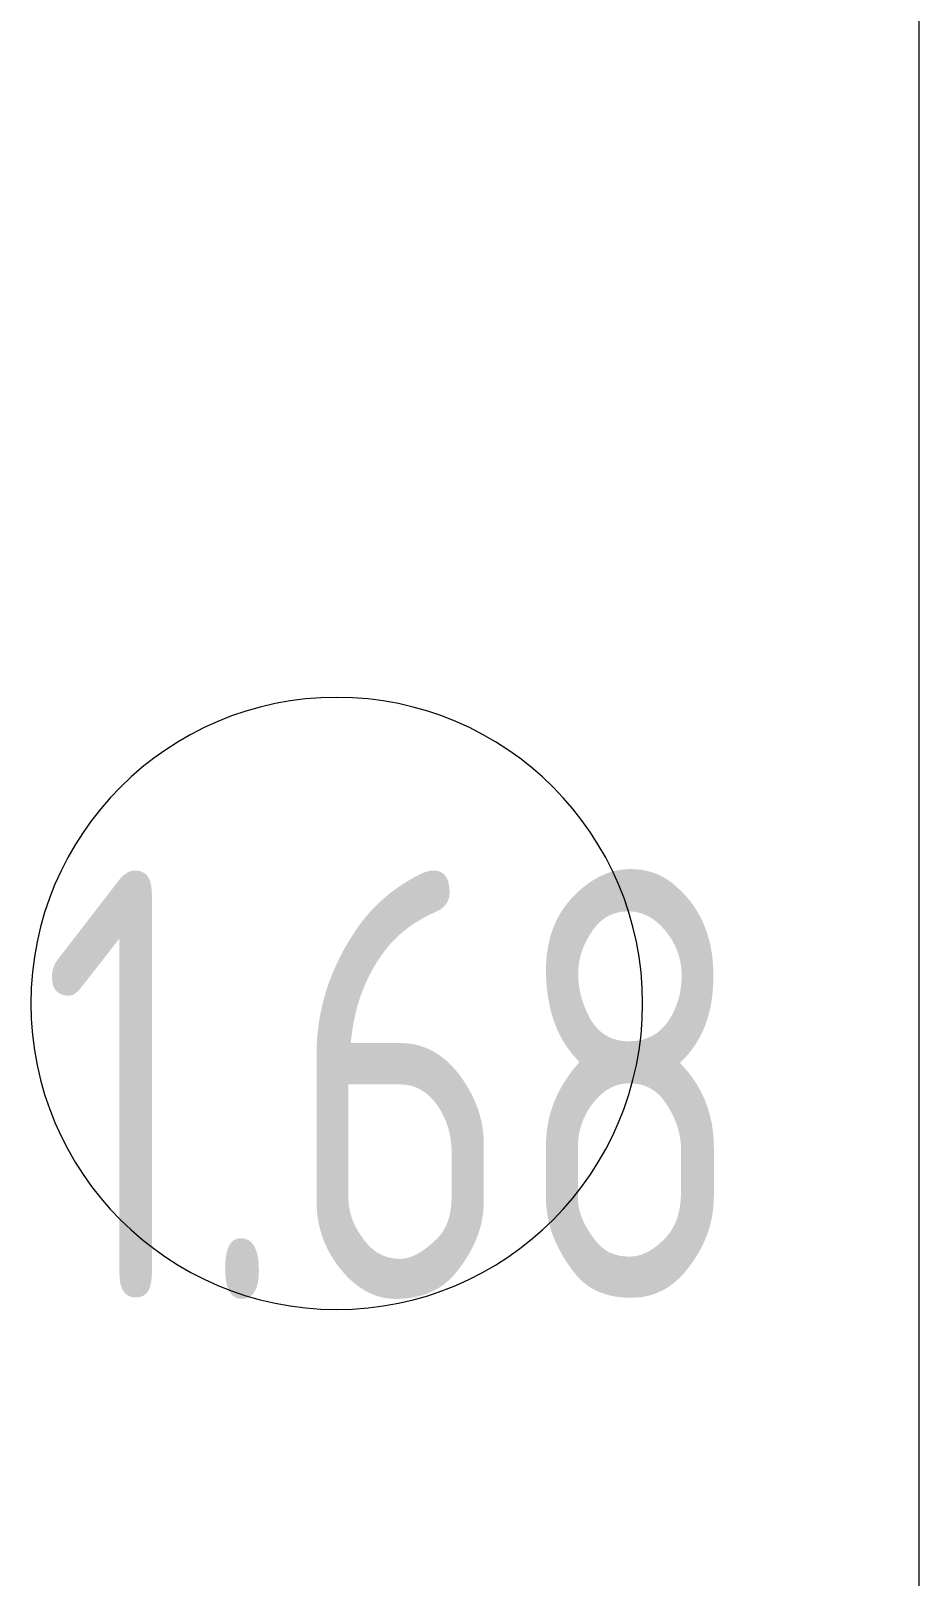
# Model space of a CAD drawing. Header units: millimetres. Extents: x -249154 to 415037, y -45458 to 354837.
# Drawn here: x 104423 to 105875, y 5710 to 8235 of the extents above; entities that cross this region are included whole.
import ezdxf

# ---------------------------------------------------------------- set-up
doc = ezdxf.new("R2010")
doc.units = ezdxf.units.MM
doc.layers.add('A-AREA-IDEN', color=7, linetype='Continuous', lineweight=9)
doc.layers.add('Оси', color=7, linetype='Continuous', lineweight=9)
doc.styles.add('СПДС', font='ГОСТ тип А.ttf', dxfattribs={"width": 0.9})

# ---------------------------------------------------------------- blocks, each defined once
blk = doc.blocks.new('Марка_Помещения - Номер-25198446-Объем проектирования 1 этажа')
at = {"layer": 'A-AREA-IDEN'}
for start, end in [(360, 180), (180, 360)]:
    blk.add_arc((0, 0), 2.5, start, end, dxfattribs=at)

msp = doc.modelspace()

# ---------------------------------------------------------------- linework, layer by layer
at = {"layer": 'Оси'}
msp.add_lwpolyline([(105874.7, -2042.3), (105874.7, 2957.7), (105874.7, 16892.2), (105874.7, 21892.2)], dxfattribs=at)

# ---------------------------------------------------------------- block references
at = {"layer": 'A-AREA-IDEN', "xscale": 199.9999999999999, "yscale": 199.9999999999999, "zscale": 199.9999999999999}
msp.add_blockref('Марка_Помещения - Номер-25198446-Объем проектирования 1 этажа', (104922.7, 6645.8), dxfattribs=at)

# ---------------------------------------------------------------- texts
at = {"layer": 'A-AREA-IDEN', "insert": (104439, 6863), "char_height": 700, "width": 1212.151, "attachment_point": 1, "style": 'СПДС'}
msp.add_mtext('1.68', dxfattribs=at)

doc.saveas('drawing.dxf')
